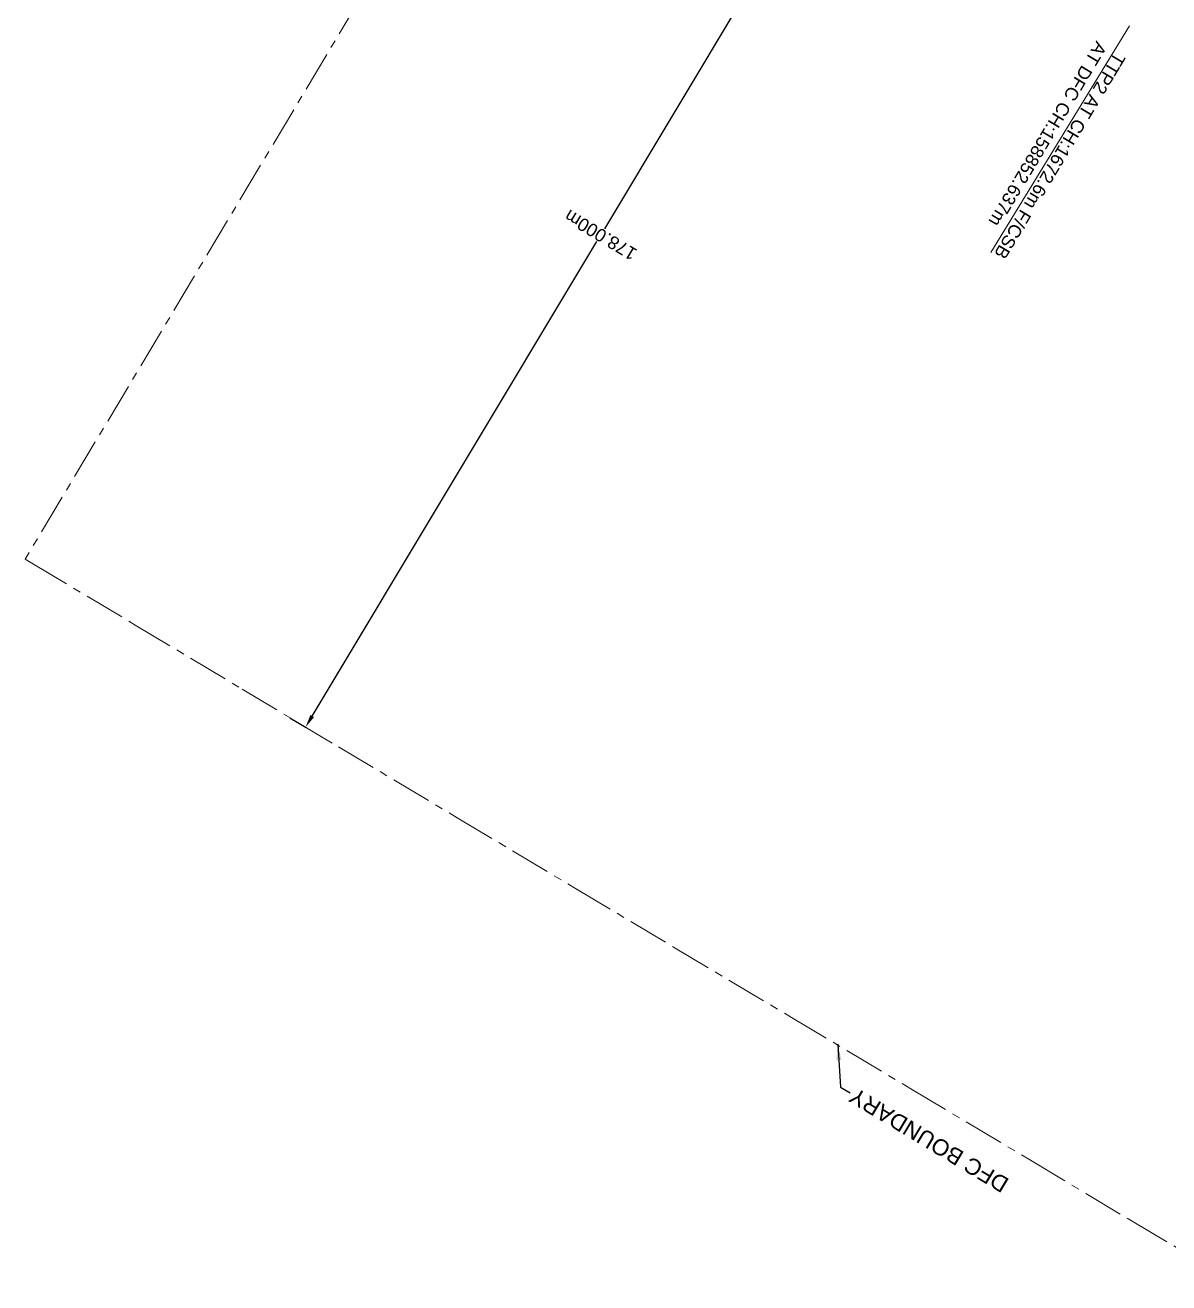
# Model space of a CAD drawing. Header units: metres. Extents: x 597821 to 610090, y 3402206 to 3407451.
# Drawn here: x 603900.6 to 604078, y 3405607.8 to 3405802.9 of the extents above; entities that cross this region are included whole.
import ezdxf

# ---------------------------------------------------------------- set-up
doc = ezdxf.new("R2010")
doc.units = ezdxf.units.M
doc.header["$MEASUREMENT"] = 0
doc.linetypes.add('CENTER', pattern=[2, 1.25, -0.25, 0.25, -0.25])
doc.layers.get('Defpoints').update_dxf_attribs({"color": 5})
for name, color, linetype, lineweight in [('DFCC BOUNDARY', 6, 'CENTER', 0), ("NEW CHAWAPAIL STN. SRJ's", 10, 'Continuous', 0), ('PROPOSED DFCC TRACK', 1, 'Continuous', 0), ('Proposed TPTC Chainages', 10, 'Continuous', 0)]:
    doc.layers.add(name, color=color, linetype=linetype, lineweight=lineweight)
doc.styles.add('ARIAL', font='arial.ttf')
doc.styles.get("Standard").update_dxf_attribs({"font": 'arial.ttf'})
doc.styles.add('Style-Arial', font='arial.ttf')
doc.dimstyles.new('ISO-25', dxfattribs={"dimtxt": 2.5, "dimasz": 2.5, "dimexe": 1.25, "dimexo": 0.625, "dimtad": 1, "dimtxsty": 'Standard', "dimcen": 2.5, "dimadec": 0, "dimazin": 0, "dimtfac": 1, "dimtmove": 0, "dimatfit": 3, "dimfxl": 1, "dimarcsym": 0})
doc.dimstyles.get("Standard").update_dxf_attribs({"dimtxt": 0.18, "dimasz": 0.18, "dimexe": 0.18, "dimexo": 0.0625, "dimgap": 0.09, "dimtad": 0, "dimtih": 1, "dimtoh": 1, "dimdec": 4, "dimzin": 0, "dimdsep": 46, "dimtxsty": 'Standard', "dimcen": 0.09, "dimadec": 0, "dimazin": 0, "dimtfac": 1, "dimtdec": 4, "dimtofl": 0, "dimtmove": 0, "dimatfit": 3, "dimfxl": 1, "dimtolj": 1, "dimtzin": 0, "dimarcsym": 0})

# ---------------------------------------------------------------- blocks, each defined once
blk = doc.blocks.new('*D70')
at = {"layer": 'Defpoints', "color": 0, "transparency": 16777216}
for p in [(604033.09, 3405848.22), (603941.57, 3405695.55), (603944.1, 3405694.03)]:
    blk.add_point(p, dxfattribs=at)
at = {"layer": 'PROPOSED DFCC TRACK', "color": 0, "lineweight": -2, "transparency": 16777216}
for p, q in [((604033.2, 3405848.15), (604035.72, 3405846.64)), ((604034.59, 3405844.99), (603990.45, 3405771.35)), ((603945.12, 3405695.75), (603989.27, 3405769.39)), ((603941.68, 3405695.48), (603944.2, 3405693.97))]:
    blk.add_line(p, q, dxfattribs=at)
at = {"layer": 'PROPOSED DFCC TRACK', "color": 0, "transparency": 16777216}
for points in [[(604034.3, 3405845.16), (604034.87, 3405844.82), (604035.62, 3405846.7)], [(603944.84, 3405695.92), (603945.41, 3405695.58), (603944.1, 3405694.03)]]:
    blk.add_solid(points, dxfattribs=at)
at = {"layer": 'PROPOSED DFCC TRACK', "color": 0, "lineweight": 0, "transparency": 16777216, "insert": (603989.86, 3405770.37), "char_height": 2, "attachment_point": 5, "rotation": 149, "style": 'Style-Arial'}
blk.add_mtext('\\A1;178.000m', dxfattribs=at)
blk = doc.blocks.new('TerminatorOpen_0.5')
at = {"color": 0, "linetype": 'ByBlock', "lineweight": -2}
for q in [(-1, 0.25), (-1, 0), (-1, -0.25)]:
    blk.add_line((0, 0), q, dxfattribs=at)

msp = doc.modelspace()

# ---------------------------------------------------------------- linework, layer by layer
at = {"layer": 'DFCC BOUNDARY', "lineweight": 20, "ltscale": 5}
msp.add_lwpolyline([(603983.2973, 3405858.455), (603900.5986, 3405720.0774), (603901.635, 3405719.458), (603917.6835, 3405709.867), (603934.2859, 3405699.9148), (603949.2042, 3405690.9718), (603967.6346, 3405679.958), (603985.9678, 3405669.0022), (604001.1916, 3405659.9059), (604019.4757, 3405648.9844), (604037.9993, 3405637.9137), (604056.5333, 3405626.8401), (604072.3185, 3405617.4014), (604088.3383, 3405607.8224)], dxfattribs=at)
at = {"layer": "NEW CHAWAPAIL STN. SRJ's", "lineweight": 13, "flags": 128}
msp.add_lwpolyline([(604050.401, 3405767.6703), (604071.9016, 3405802.8183)], dxfattribs=at)

# ---------------------------------------------------------------- texts
at = {"layer": 'DFCC BOUNDARY', "linetype": 'Continuous', "ltscale": 5}
msp.add_text('DFC BOUNDARY', height=2.5, rotation=149, dxfattribs=at).set_placement((604053.401, 3405623.8207, 306.8582))
at = {"layer": 'Proposed TPTC Chainages', "lineweight": 0, "insert": (604069.0499, 3405799.233), "char_height": 2, "attachment_point": 4, "rotation": 239.109906, "line_spacing_factor": 0.6, "style": 'ARIAL'}
msp.add_mtext('\\pxsm1;TTP2 AT CH:1672.6m F/CSB\\PAT DFC CH:158852.637m', dxfattribs=at)

# ---------------------------------------------------------------- dimensions: what is measured, and where the dimension line sits
at = {"layer": 'PROPOSED DFCC TRACK', "color": 10, "lineweight": 0}
dim = msp.add_aligned_dim(p1=(604033.0909, 3405848.2172), p2=(603941.5706, 3405695.5475), distance=2.9441, dimstyle='Standard', override={"dimtxt": 2, "dimasz": 2, "dimexe": 0.125, "dimexo": 0.125, "dimgap": 0.125, "dimtad": 1, "dimtih": 0, "dimtoh": 0, "dimdec": 3, "dimzin": 3, "dimpost": 'm', "dimtxsty": 'Style-Arial', "dimsah": 1, "dimadec": 4, "dimazin": 3, "dimtmove": 2, "dimatfit": 1, "dimldrblk": 'TerminatorOpen_0.5', "dimfrac": 2, "dimtzin": 11}, dxfattribs=at)
dim.commit()
dim.dimension.update_dxf_attribs({"geometry": '*D70', "text_midpoint": (603989.8559, 3405770.3686), "text_rotation": 149})

# ---------------------------------------------------------------- leaders
at = {"layer": 'DFCC BOUNDARY', "linetype": 'Continuous', "lineweight": 0, "ltscale": 5}
msp.add_leader([(604026.6542, 3405644.868), (604027.0711, 3405638.1887), (604028.5506, 3405637.2975)], dimstyle='ISO-25', override={"dimtxt": 3, "dimasz": 2.5, "dimgap": 0.625, "dimtad": 0, "dimdec": 3, "dimzin": 2, "dimtdec": 3}, dxfattribs=at)

doc.saveas('drawing.dxf')
